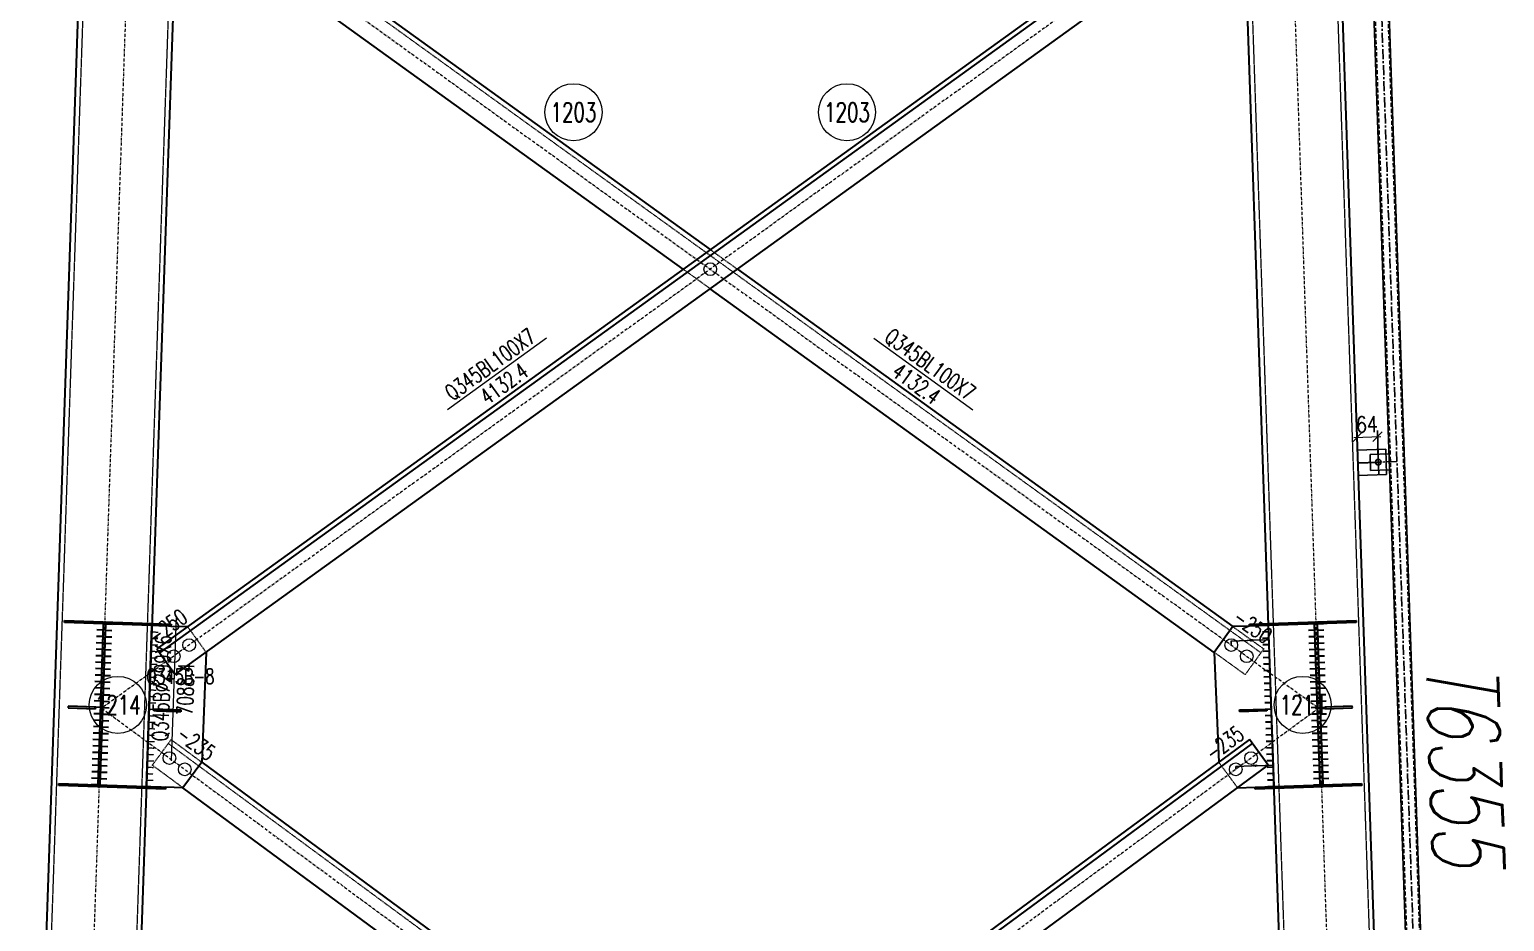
# Model space of a CAD drawing. Extents: x 200306 to 244369, y -126880 to -87343.
# Drawn here: x 227544 to 232195, y -95034 to -92222 of the extents above; entities that cross this region are included whole.
import ezdxf
from ezdxf.enums import TextEntityAlignment as Align

# ---------------------------------------------------------------- set-up
doc = ezdxf.new("R2010")
doc.units = 0
doc.header["$MEASUREMENT"] = 0
for name, pattern in [('CENTER', [50.8, 31.75, -6.35, 6.35, -6.35]), ('Dash', [2.75, 2, -0.75]), ('DashDot', [15.6, 9, -3, 0.6, -3]), ('DASHED', [19.05, 12.7, -6.35])]:
    doc.linetypes.add(name, pattern=pattern)
doc.layers.get('0').update_dxf_attribs({"linetype": 'CONTINUOUS', "lineweight": 25})
doc.layers.get('Defpoints').update_dxf_attribs({"linetype": 'CONTINUOUS'})
doc.styles.add('DimFont', font='simplex.shx', dxfattribs={"width": 0.8, "bigfont": 'gbhzfs.shx'})
doc.styles.add('HZ', font='txt.shx', dxfattribs={"width": 0.7, "oblique": 12, "bigfont": 'hztxt.shx'})
doc.styles.get("Standard").update_dxf_attribs({"font": 'simplex.shx', "width": 0.7, "height": 3, "bigfont": 'gbhzfs.shx'})
doc.dimstyles.new('DHDxfDimStyleOpen30', dxfattribs={"dimtxt": 2.5, "dimasz": 2.5, "dimexe": 1.25, "dimexo": 0.625, "dimtad": 2, "dimtxsty": 'DimFont', "dimblk": 'OPEN30', "dimblk1": 'OPEN30', "dimblk2": 'OPEN30', "dimcen": 2.5, "dimadec": 0, "dimazin": 0, "dimtfac": 1, "dimtmove": 0, "dimatfit": 3, "dimldrblk": 'OPEN30', "dimfxl": 0, "dimarcsym": 0})
doc.dimstyles.new('ISO-25$0', dxfattribs={"dimtxt": 2, "dimasz": 1.5, "dimexe": 1.25, "dimexo": 0.625, "dimtad": 1, "dimdsep": 46, "dimtxsty": 'Standard', "dimcen": 2.5, "dimclrd": 150, "dimclre": 2, "dimclrt": 6, "dimadec": 0, "dimazin": 0, "dimtfac": 1, "dimtmove": 0, "dimatfit": 0, "dimfxl": 0, "dimarcsym": 0})

# ---------------------------------------------------------------- blocks, each defined once
blk = doc.blocks.new('T6355 [365-1875-1875-1875-365]')
at = {"color": 4, "linetype": 'DASHED'}
for p, q in [((0, 0), (0, -6365)), ((41, -6365), (41, 0))]:
    blk.add_line(p, q, dxfattribs=at)
at = {"color": 1, "linetype": 'CENTER'}
for p, q in [((20.5, -6360), (20.5, -5)), ((20.5, -2245), (-38.5, -2245))]:
    blk.add_line(p, q, dxfattribs=at)
at = {"color": 4}
for p, q in [((-3.5, -2220), (-63.5, -2220)), ((-63.5, -2220), (-63.5, -2270)), ((-3.5, -2270), (-63.5, -2270))]:
    blk.add_line(p, q, dxfattribs=at)
blk.add_lwpolyline([(44.5, -6360), (44.5, -5), (-3.5, -5), (-3.5, -6360)], close=True, dxfattribs=at)
blk.add_circle((-38.5, -2245), 8.75, dxfattribs=at)
at = {"color": 2, "style": 'HZ', "oblique": 12, "width": 0.7}
blk.add_text('T6355', height=225, rotation=270, dxfattribs=at).set_placement((90.3, -2879.4))
blk = doc.blocks.new('*D154')
at = {"color": 150, "linetype": 'Continuous', "lineweight": -2}
for p, q in [((231347.5, -94545.1), (231399.7, -94543.4)), ((231465.6, -94541.1), (231413.5, -94542.9))]:
    blk.add_line(p, q, dxfattribs=at)
at = {"color": 2, "linetype": 'Continuous', "lineweight": -2}
for p, q in [((231466.1, -94550.2), (231465.8, -94540.9)), ((231347.6, -94554.3), (231347.3, -94545))]:
    blk.add_line(p, q, dxfattribs=at)
at = {"color": 150, "linetype": 'Continuous'}
for points in [[(231465.6, -94541.1), (231465.6, -94541.1), (231465.8, -94541.1)], [(231347.5, -94545.1), (231347.5, -94545.2), (231347.3, -94545.1)]]:
    blk.add_solid(points, dxfattribs=at)
at = {"layer": 'Defpoints', "color": 0, "linetype": 'Continuous'}
for p in [(231465.8, -94541.1), (231347.6, -94554.4), (231466.1, -94550.3)]:
    blk.add_point(p, dxfattribs=at)
at = {"color": 6, "linetype": 'Continuous', "insert": (231406.6, -94543.1), "char_height": 3, "attachment_point": 5}
blk.add_mtext('\\A1;118.5687', dxfattribs=at)
blk = doc.blocks.new('*D155')
at = {"color": 2, "linetype": 'Continuous', "lineweight": -2}
for p, q in [((231333.5, -94162.5), (231333.1, -94149.6)), ((231452.7, -94158.4), (231452.2, -94145.5))]:
    blk.add_line(p, q, dxfattribs=at)
at = {"color": 150, "linetype": 'Continuous', "lineweight": -2}
for p, q in [((231333.3, -94149.8), (231385.8, -94148)), ((231452.1, -94145.7), (231399.6, -94147.5))]:
    blk.add_line(p, q, dxfattribs=at)
at = {"color": 150, "linetype": 'Continuous'}
for points in [[(231333.3, -94149.7), (231333.3, -94149.8), (231333.1, -94149.8)], [(231452.1, -94145.7), (231452.1, -94145.7), (231452.3, -94145.7)]]:
    blk.add_solid(points, dxfattribs=at)
at = {"layer": 'Defpoints', "color": 0, "linetype": 'Continuous'}
for p in [(231333.5, -94162.6), (231452.3, -94145.7), (231452.7, -94158.5)]:
    blk.add_point(p, dxfattribs=at)
at = {"color": 6, "linetype": 'Continuous', "insert": (231392.7, -94147.7), "char_height": 3, "attachment_point": 5}
blk.add_mtext('\\A1;119.2505', dxfattribs=at)
blk = doc.blocks.new('_OBLIQUE')
at = {"color": 0, "linetype": 'ByBlock', "lineweight": -2}
blk.add_line((-0.5, -0.5), (0.5, 0.5), dxfattribs=at)
blk = doc.blocks.new('*D157')
at = {"color": 0, "linetype": 'Continuous', "lineweight": 0}
blk.add_line((231720, -93507.8), (231804.4, -93505.4), dxfattribs=at)
at = {"color": 0, "linetype": 'Continuous', "lineweight": -2}
for p, q in [((231731.7, -93567.9), (231729.4, -93487.5)), ((231796.2, -93566), (231793.9, -93485.7))]:
    blk.add_line(p, q, dxfattribs=at)
at = {"layer": 'Defpoints', "color": 0, "linetype": 'Continuous'}
for p in [(231794.4, -93505.7), (231732.3, -93587.8), (231796.8, -93586)]:
    blk.add_point(p, dxfattribs=at)
at = {"color": 0, "linetype": 'Continuous', "lineweight": 0, "xscale": 30, "yscale": 30, "zscale": 30}
for p, rotation in [((231730, -93507.5), 181.6596278034446), ((231794.4, -93505.7), 1.659627803444577)]:
    blk.add_blockref('_OBLIQUE', p, dxfattribs=dict(at, rotation=rotation))
at = {"color": 6, "linetype": 'Continuous', "insert": (231761, -93466.6), "char_height": 50, "attachment_point": 5, "rotation": 1.6596, "style": 'DimFont'}
blk.add_mtext('64', dxfattribs=at)
blk = doc.blocks.new('_OPEN30')
at = {"color": 0, "linetype": 'ByBlock', "lineweight": -2}
for p, q in [((-1, 0.27), (0, 0)), ((0, 0), (-1, -0.27)), ((0, 0), (-1, 0))]:
    blk.add_line(p, q, dxfattribs=at)
blk = doc.blocks.new('M20X45S')
at = {"color": 3, "linetype": 'Continuous', "lineweight": 13}
blk.add_circle((0, 0), 1, dxfattribs=at)

msp = doc.modelspace()

# ---------------------------------------------------------------- linework, layer by layer
at = {"color": 1, "linetype": 'Dash', "lineweight": 20}
for p, q in [((227801.90674, -89564.78912), (227558.96476, -96648.97953)), ((231579.3257, -89564.78912), (231822.26769, -96648.97953)), ((228070.7487, -89574.00867), (227827.80672, -96658.19907)), ((231310.48374, -89574.00867), (231553.42572, -96658.19907)), ((228075.69175, -91769.04564), (231426.97823, -94186.86863)), ((229690.61622, -92915.65458), (229776.07391, -92977.30899)), ((229690.61622, -93038.96339), (229605.15853, -92977.30899)), ((227929.82657, -94120.95658), (227949.81482, -94121.64204)), ((227930.52316, -94100.64398), (227990.26542, -94102.69275)), ((227930.52316, -94100.64398), (227950.51141, -94101.32945)), ((228042.7942, -94104.49415), (228101.30268, -94185.59136)), ((231338.43825, -94104.49415), (231435.7545, -94174.70405)), ((231450.70928, -94100.64398), (231390.96703, -94102.69275)), ((227928.43339, -94161.58177), (227948.42164, -94162.26724)), ((227929.12998, -94141.26917), (227949.11823, -94141.95464)), ((227927.0402, -94202.20697), (227947.02845, -94202.89244)), ((227927.73679, -94181.89437), (227947.72504, -94182.57984)), ((231377.24602, -94255.80125), (231279.92976, -94185.59136)), ((231435.7545, -94174.70405), (231377.24602, -94255.80125)), ((227924.95043, -94263.14476), (227944.93868, -94263.83023)), ((227925.64702, -94242.83217), (227945.63527, -94243.51763)), ((227926.34361, -94222.51957), (227946.33186, -94223.20504)), ((227923.55725, -94303.76996), (227943.5455, -94304.45543)), ((227924.25384, -94283.45736), (227944.24209, -94284.14283)), ((227922.16407, -94344.39516), (227942.15232, -94345.08063)), ((227922.86066, -94324.08256), (227942.84891, -94324.76803)), ((227920.77089, -94385.02035), (227940.75914, -94385.70582)), ((227921.46748, -94364.70776), (227941.45573, -94365.39322)), ((227936.44146, -94364.16205), (227936.23582, -94370.15852)), ((227936.23582, -94370.15852), (228021.20732, -94373.0725)), ((228021.41296, -94367.07602), (227936.44146, -94364.16205)), ((228021.20732, -94373.0725), (228021.41296, -94367.07602)), ((231359.81948, -94367.07602), (231444.79099, -94364.16205)), ((231360.02512, -94373.0725), (231359.81948, -94367.07602)), ((231444.99663, -94370.15852), (231360.02512, -94373.0725)), ((231444.79099, -94364.16205), (231444.99663, -94370.15852)), ((227918.68111, -94445.95815), (227938.66936, -94446.64362)), ((227919.3777, -94425.64555), (227939.36595, -94426.33102)), ((227920.07429, -94405.33295), (227940.06254, -94406.01842)), ((227917.28793, -94486.58335), (227937.27618, -94487.26881)), ((227917.98452, -94466.27075), (227937.97277, -94466.95621)), ((227931.48789, -94541.20213), (227990.82016, -94460.70565)), ((227981.92032, -94472.78012), (231528.27858, -97086.72649)), ((227990.82016, -94460.70565), (228087.41735, -94531.90542)), ((227915.89475, -94527.20854), (227935.883, -94527.89401)), ((227916.59134, -94506.89594), (227936.57959, -94507.58141)), ((228028.08508, -94612.40189), (227931.48789, -94541.20213)), ((231293.8151, -94531.90542), (231353.14736, -94612.40189)), ((227913.80498, -94588.14634), (227933.79323, -94588.8318)), ((227914.50157, -94567.83374), (227934.48982, -94568.51921)), ((227915.19816, -94547.52114), (227935.18641, -94548.20661)), ((227972.85064, -94610.50771), (227913.10838, -94608.45893)), ((227913.10838, -94608.45893), (227933.09663, -94609.1444)), ((231408.3818, -94610.50771), (231468.12406, -94608.45893))]:
    msp.add_line(p, q, dxfattribs=at)
at = {"color": 2, "linetype": 'DashDot', "lineweight": 15}
for p, q in [((227936.32772, -89569.39889), (227672.47897, -97263.23092)), ((231444.90472, -89569.39889), (231708.75348, -97263.23092)), ((231516.5971, -91659.93473), (227771.98916, -94361.52386)), ((227864.63534, -91659.93473), (231609.24328, -94361.52386)), ((231609.24513, -94361.52307), (227672.47897, -97263.23092)), ((227771.98731, -94361.52307), (231708.75348, -97263.23092))]:
    msp.add_line(p, q, dxfattribs=at)
at = {"color": 7, "linetype": 'Continuous', "lineweight": 30}
for p, q in [((231305.54069, -91769.04564), (227954.25421, -94186.86863)), ((227776.24104, -94115.68958), (227756.2528, -94115.00412)), ((227776.93763, -94095.37699), (227756.94939, -94094.69152)), ((227784.23633, -94115.96377), (227804.22457, -94116.64924)), ((227784.93292, -94095.65117), (227804.92116, -94096.33664)), ((231450.70928, -94100.64398), (231430.72103, -94101.32945)), ((231451.40587, -94120.95658), (231431.41762, -94121.64204)), ((231596.29952, -94095.65117), (231576.31128, -94096.33664)), ((231596.99611, -94115.96377), (231577.00787, -94116.64924)), ((231604.29481, -94095.37699), (231624.28305, -94094.69152)), ((231604.9914, -94115.68958), (231624.97964, -94115.00412)), ((227774.84785, -94156.31478), (227754.85962, -94155.62931)), ((227775.54445, -94136.00218), (227755.55621, -94135.31672)), ((227782.84315, -94156.58897), (227802.83139, -94157.27444)), ((227783.53974, -94136.27637), (227803.52798, -94136.96184)), ((231452.10246, -94141.26917), (231432.11421, -94141.95464)), ((231452.79906, -94161.58177), (231432.81081, -94162.26724)), ((231597.6927, -94136.27637), (231577.70447, -94136.96184)), ((231598.38929, -94156.58897), (231578.40106, -94157.27444)), ((231605.688, -94136.00218), (231625.67623, -94135.31672)), ((231606.38459, -94156.31478), (231626.37282, -94155.62931)), ((227772.75808, -94217.25258), (227752.76985, -94216.56711)), ((227773.45467, -94196.93998), (227753.46644, -94196.25451)), ((227774.15126, -94176.62738), (227754.16303, -94175.94191)), ((227780.75338, -94217.52676), (227800.74161, -94218.21223)), ((227781.44997, -94197.21416), (227801.4382, -94197.89963)), ((227782.14656, -94176.90157), (227802.13479, -94177.58703)), ((231453.49565, -94181.89437), (231433.5074, -94182.57984)), ((231454.19224, -94202.20697), (231434.20399, -94202.89244)), ((231599.08588, -94176.90157), (231579.09765, -94177.58703)), ((231599.78247, -94197.21416), (231579.79424, -94197.89963)), ((231600.47907, -94217.52676), (231580.49083, -94218.21223)), ((231607.08118, -94176.62738), (231627.06941, -94175.94191)), ((231607.77777, -94196.93998), (231627.766, -94196.25451)), ((231608.47436, -94217.25258), (231628.4626, -94216.56711)), ((227771.3649, -94257.87777), (227751.37666, -94257.19231)), ((227772.06149, -94237.56517), (227752.07325, -94236.87971)), ((227779.36019, -94258.15196), (227799.34843, -94258.83743)), ((227780.05679, -94237.83936), (227800.04502, -94238.52483)), ((231454.88883, -94222.51957), (231434.90058, -94223.20504)), ((231455.58542, -94242.83217), (231435.59717, -94243.51763)), ((231456.28201, -94263.14476), (231436.29376, -94263.83023)), ((231601.17566, -94237.83936), (231581.18742, -94238.52483)), ((231601.87225, -94258.15196), (231581.88401, -94258.83743)), ((231609.17095, -94237.56517), (231629.15919, -94236.87971)), ((231609.86754, -94257.87777), (231629.85578, -94257.19231)), ((227769.97172, -94298.50297), (227749.98348, -94297.8175)), ((227770.66831, -94278.19037), (227750.68007, -94277.5049)), ((227777.96701, -94298.77716), (227797.95525, -94299.46262)), ((227778.6636, -94278.46456), (227798.65184, -94279.15003)), ((231456.9786, -94283.45736), (231436.99035, -94284.14283)), ((231457.67519, -94303.76996), (231437.68694, -94304.45543)), ((231602.56884, -94278.46456), (231582.5806, -94279.15003)), ((231603.26543, -94298.77716), (231583.27719, -94299.46262)), ((231610.56413, -94278.19037), (231630.55237, -94277.5049)), ((231611.26072, -94298.50297), (231631.24896, -94297.8175)), ((227767.88195, -94359.44076), (227747.89371, -94358.7553)), ((227768.57854, -94339.12817), (227748.5903, -94338.4427)), ((227769.27513, -94318.81557), (227749.28689, -94318.1301)), ((227776.57383, -94339.40235), (227796.56207, -94340.08782)), ((227777.27042, -94319.08975), (227797.25866, -94319.77522)), ((231458.37178, -94324.08256), (231438.38353, -94324.76803)), ((231459.06837, -94344.39516), (231439.08012, -94345.08063)), ((231603.96202, -94319.08975), (231583.97378, -94319.77522)), ((231604.65861, -94339.40235), (231584.67037, -94340.08782)), ((231611.95731, -94318.81557), (231631.94555, -94318.1301)), ((231612.65391, -94339.12817), (231632.64214, -94338.4427)), ((231613.3505, -94359.44076), (231633.33873, -94358.7553)), ((227766.48876, -94400.06596), (227746.50053, -94399.38049)), ((227767.18535, -94379.75336), (227747.19712, -94379.06789)), ((227774.48406, -94400.34015), (227794.47229, -94401.02561)), ((227775.18065, -94380.02755), (227795.16888, -94380.71302)), ((227775.87724, -94359.71495), (227795.86548, -94360.40042)), ((231459.76497, -94364.70776), (231439.77672, -94365.39322)), ((231460.46156, -94385.02035), (231440.47331, -94385.70582)), ((231605.3552, -94359.71495), (231585.36697, -94360.40042)), ((231606.05179, -94380.02755), (231586.06356, -94380.71302)), ((231606.74838, -94400.34015), (231586.76015, -94401.02561)), ((231614.04709, -94379.75336), (231634.03532, -94379.06789)), ((231614.74368, -94400.06596), (231634.73191, -94399.38049)), ((227765.09558, -94440.69116), (227745.10735, -94440.00569)), ((227765.79217, -94420.37856), (227745.80394, -94419.69309)), ((227773.09088, -94440.96534), (227793.07911, -94441.65081)), ((227773.78747, -94420.65275), (227793.7757, -94421.33821)), ((231461.15815, -94405.33295), (231441.1699, -94406.01842)), ((231461.85474, -94425.64555), (231441.86649, -94426.33102)), ((231462.55133, -94445.95815), (231442.56308, -94446.64362)), ((231607.44497, -94420.65275), (231587.45674, -94421.33821)), ((231608.14157, -94440.96534), (231588.15333, -94441.65081)), ((231615.44027, -94420.37856), (231635.42851, -94419.69309)), ((231616.13686, -94440.69116), (231636.1251, -94440.00569)), ((227763.7024, -94481.31635), (227743.71416, -94480.63089)), ((227764.39899, -94461.00376), (227744.41075, -94460.31829)), ((227771.69769, -94481.59054), (227791.68593, -94482.27601)), ((227772.39428, -94461.27794), (227792.38252, -94461.96341)), ((231399.31213, -94472.78012), (227852.95386, -97086.72649)), ((231463.24792, -94466.27075), (231443.25967, -94466.95621)), ((231463.94451, -94486.58335), (231443.95626, -94487.26881)), ((231608.83816, -94461.27794), (231588.84992, -94461.96341)), ((231609.53475, -94481.59054), (231589.54651, -94482.27601)), ((231616.83345, -94461.00376), (231636.82169, -94460.31829)), ((231617.53004, -94481.31635), (231637.51828, -94480.63089)), ((227761.61263, -94542.25415), (227741.62439, -94541.56868)), ((227762.30922, -94521.94155), (227742.32098, -94521.25608)), ((227763.00581, -94501.62895), (227743.01757, -94500.94348)), ((227769.60792, -94542.52834), (227789.59616, -94543.2138)), ((227770.30451, -94522.21574), (227790.29275, -94522.9012)), ((227771.0011, -94501.90314), (227790.98934, -94502.58861)), ((231464.6411, -94506.89594), (231444.65285, -94507.58141)), ((231465.33769, -94527.20854), (231445.34944, -94527.89401)), ((231610.23134, -94501.90314), (231590.2431, -94502.58861)), ((231610.92793, -94522.21574), (231590.93969, -94522.9012)), ((231611.62452, -94542.52834), (231591.63628, -94543.2138)), ((231618.22663, -94501.62895), (231638.21487, -94500.94348)), ((231618.92322, -94521.94155), (231638.91146, -94521.25608)), ((231619.61981, -94542.25415), (231639.60805, -94541.56868)), ((227760.21944, -94582.87934), (227740.23121, -94582.19388)), ((227760.91604, -94562.56675), (227740.9278, -94561.88128)), ((227768.21474, -94583.15353), (227788.20298, -94583.839)), ((227768.91133, -94562.84093), (227788.89957, -94563.5264)), ((231466.03428, -94547.52114), (231446.04603, -94548.20661)), ((231466.73087, -94567.83374), (231446.74262, -94568.51921)), ((231467.42747, -94588.14634), (231447.43922, -94588.8318)), ((231612.32111, -94562.84093), (231592.33288, -94563.5264)), ((231613.0177, -94583.15353), (231593.02947, -94583.839)), ((231620.31641, -94562.56675), (231640.30464, -94561.88128)), ((231621.013, -94582.87934), (231641.00123, -94582.19388)), ((227759.52285, -94603.19194), (227739.53462, -94602.50648)), ((227767.51815, -94603.46613), (227787.50638, -94604.1516)), ((231468.12406, -94608.45893), (231448.13581, -94609.1444)), ((231613.71429, -94603.46613), (231593.72606, -94604.1516)), ((231621.70959, -94603.19194), (231641.69782, -94602.50648))]:
    msp.add_line(p, q, dxfattribs=at)
at = {"color": 7, "linetype": 'Continuous', "lineweight": 13}
for p, q in [((229174.8042, -93195.31131), (228862.57994, -93420.56898)), ((230206.42824, -93195.31131), (230518.6525, -93420.56898)), ((228006.5317, -94072.52053), (227990.93731, -94527.25322))]:
    msp.add_line(p, q, dxfattribs=at)
at = {"color": 3, "linetype": 'Continuous'}
for p, q in [((231798.13828, -93625.95381), (231795.39641, -93546.00081)), ((231823.12359, -93625.09698), (231820.38172, -93545.14398))]:
    msp.add_line(p, q, dxfattribs=at)
at = {"color": 7, "linetype": 'Continuous', "lineweight": 30}
for points in [[(227544.3163, -96638.4713), (227786.57282, -89574.26915)], [(228085.39715, -89584.51689), (227843.14064, -96648.71905)], [(231538.0918, -96648.71905), (231295.83529, -89584.51689)], [(231594.65962, -89574.26915), (231836.91614, -96638.4713)], [(231296.76442, -91756.88106), (227945.47794, -94174.70405)], [(228003.98643, -94255.80125), (231355.27291, -91837.97827)], [(228181.78516, -91827.0916), (229690.61622, -92915.65458)], [(229605.15853, -92977.30899), (228123.27667, -91908.1888)], [(229776.07391, -92977.30899), (231338.43825, -94104.49415)], [(231279.92976, -94185.59136), (229690.61622, -93038.96339)], [(231732.29936, -93587.84521), (231796.7556, -93585.63478)], [(227654.25989, -94091.16993), (227654.46553, -94085.17346)], [(227990.26542, -94102.69275), (227654.25989, -94091.16993)], [(227654.46553, -94085.17346), (227990.47106, -94096.69628)], [(227776.93763, -94095.37699), (227759.52285, -94603.19194)], [(227767.51815, -94603.46613), (227784.93292, -94095.65117)], [(227784.93292, -94095.65117), (227776.93763, -94095.37699)], [(227913.10838, -94608.45893), (227930.52316, -94100.64398)], [(227990.47106, -94096.69628), (227990.26542, -94102.69275)], [(227990.26542, -94102.69275), (228042.7942, -94104.49415)], [(231338.43825, -94104.49415), (231279.92976, -94185.59136)], [(231390.96703, -94102.69275), (231338.43825, -94104.49415)], [(231390.76139, -94096.69628), (231726.76691, -94085.17346)], [(231390.96703, -94102.69275), (231390.76139, -94096.69628)], [(231726.97255, -94091.16993), (231390.96703, -94102.69275)], [(231468.12406, -94608.45893), (231450.70928, -94100.64398)], [(231596.29952, -94095.65117), (231604.29481, -94095.37699)], [(231613.71429, -94603.46613), (231596.29952, -94095.65117)], [(231604.29481, -94095.37699), (231621.70959, -94603.19194)], [(231726.76691, -94085.17346), (231726.97255, -94091.16993)], [(227945.47794, -94174.70405), (228003.98643, -94255.80125)], [(228101.30268, -94185.59136), (228087.41735, -94531.90542)], [(231279.92976, -94185.59136), (231293.8151, -94531.90542)], [(227666.31706, -94354.89853), (227666.11142, -94360.895)], [(227752.97283, -94357.87026), (227666.31706, -94354.89853)], [(227752.76719, -94363.86673), (227752.97283, -94357.87026)], [(231714.91539, -94354.89853), (231628.25961, -94357.87026)], [(231628.25961, -94357.87026), (231628.46526, -94363.86673)], [(231715.12103, -94360.895), (231714.91539, -94354.89853)], [(227666.11142, -94360.895), (227752.76719, -94363.86673)], [(227936.23582, -94370.15852), (227936.44146, -94364.16205)], [(228021.20732, -94373.0725), (227936.23582, -94370.15852)], [(227936.44146, -94364.16205), (228021.41296, -94367.07602)], [(228021.41296, -94367.07602), (228021.20732, -94373.0725)], [(231359.81948, -94367.07602), (231444.79099, -94364.16205)], [(231360.02512, -94373.0725), (231359.81948, -94367.07602)], [(231444.99663, -94370.15852), (231360.02512, -94373.0725)], [(231444.79099, -94364.16205), (231444.99663, -94370.15852)], [(231628.46526, -94363.86673), (231715.12103, -94360.895)], [(231390.41229, -94460.70565), (227844.05402, -97074.65202)], [(231449.74455, -94541.20213), (231390.41229, -94460.70565)], [(227903.38628, -97155.1485), (231449.74455, -94541.20213)], [(228087.41735, -94531.90542), (228028.08508, -94612.40189)], [(228087.41735, -94531.90542), (229690.61622, -95713.58972)], [(227636.63948, -94604.98136), (227636.84512, -94598.98489)], [(227972.645, -94616.50418), (227636.63948, -94604.98136)], [(227636.84512, -94598.98489), (227972.85064, -94610.50771)], [(227759.52285, -94603.19194), (227767.51815, -94603.46613)], [(227972.85064, -94610.50771), (227972.645, -94616.50418)], [(228028.08508, -94612.40189), (227972.85064, -94610.50771)], [(229606.34504, -95775.70424), (228028.08508, -94612.40189)], [(231353.14736, -94612.40189), (231408.3818, -94610.50771)], [(231408.3818, -94610.50771), (231744.38732, -94598.98489)], [(231408.58744, -94616.50418), (231408.3818, -94610.50771)], [(231744.59296, -94604.98136), (231408.58744, -94616.50418)], [(231621.70959, -94603.19194), (231613.71429, -94603.46613)], [(231744.38732, -94598.98489), (231744.59296, -94604.98136)]]:
    msp.add_lwpolyline(points, dxfattribs=at)
at = {"color": 3, "linetype": 'Continuous'}
for points in [[(231730.92843, -93547.86871), (231820.36998, -93544.80145)], [(231733.6703, -93627.82171), (231823.11185, -93624.75445)]]:
    msp.add_lwpolyline(points, dxfattribs=at)
at = {"color": 7, "linetype": 'Continuous', "lineweight": 13}
for centre in [(229259.48691, -92482.53582), (230121.74553, -92482.53582), (227822.87393, -94351.15839), (231558.35851, -94351.15839)]:
    msp.add_circle(centre, 90, dxfattribs=at)

# ---------------------------------------------------------------- block references
at = {"rotation": 1.96410551869218}
msp.add_blockref('T6355 [365-1875-1875-1875-365]', (231758.30096, -91340.97674), dxfattribs=at)
at = {"color": 3, "linetype": 'Continuous', "lineweight": 13, "xscale": 20, "yscale": 20, "zscale": 20}
for p in [(229690.61757, -92977.30996), (228047.71928, -94162.5953), (231333.51317, -94162.5953), (227999.06095, -94197.70039), (231382.17149, -94197.70039), (227985.30442, -94518.75464), (228033.60228, -94554.35398), (231347.63016, -94554.35398), (231395.92802, -94518.75464)]:
    msp.add_blockref('M20X45S', p, dxfattribs=at)

# ---------------------------------------------------------------- texts
at = {"color": 7, "linetype": 'Continuous', "lineweight": 13, "width": 0.7}
for s, p in [('1203', (229259.48691, -92482.53582)), ('1203', (230121.74553, -92482.53582)), ('1214', (227822.87393, -94351.15839)), ('1214', (231558.35851, -94351.15839))]:
    msp.add_text(s, height=60, dxfattribs=at).set_placement(p, align=Align.MIDDLE_CENTER)
for s, rotation, p in [('Q345BL100X7', 35.8089844, (228996.75139, -93277.52869)), ('Q345BL100X7', 324.1910156, (230384.48105, -93277.52869)), ('4132.4', 35.8089844, (229040.63275, -93338.3516)), ('4132.4', 324.1910156, (230340.59969, -93338.3516)), ('-250', 35.8089844, (227980.3053, -94103.33665)), ('-250', 324.1910156, (231400.92714, -94103.33665)), ('Q345B%%C299X6', 88.03589448, (227961.25653, -94298.60162)), ('7088.4', 88.03589448, (228036.21247, -94301.17213)), ('-235', 323.60685056, (228069.41729, -94472.05206)), ('-235', 36.39314944, (231311.81516, -94472.05206))]:
    msp.add_text(s, height=50, rotation=rotation, dxfattribs=at).set_placement(p, align=Align.MIDDLE_CENTER)
msp.add_text('Q345B-8', height=48, dxfattribs=at).set_placement((227912.87393, -94261.15839), align=Align.MIDDLE_LEFT)

# ---------------------------------------------------------------- dimensions: what is measured, and where the dimension line sits
at = {"color": 3, "linetype": 'Continuous'}
dim = msp.add_linear_dim(base=(231794.44051, -93505.66995), p1=(231732.29936, -93587.84521), p2=(231796.76735, -93585.97731), angle=1.6596278, dimstyle='DHDxfDimStyleOpen30', override={"dimtxt": 50, "dimasz": 30, "dimexe": 20, "dimexo": 20, "dimgap": 15, "dimdec": 0, "dimblk1": 'OBLIQUE', "dimblk2": 'OBLIQUE', "dimsah": 1, "dimdle": 10, "dimclrt": 6, "dimlwd": 0}, dxfattribs=at)
dim.commit()
dim.dimension.update_dxf_attribs({"geometry": '*D157', "text_midpoint": (231762.20652, -93506.6039), "dimtype": 161})
for p1, p2, distance, picture, middle in [((231333.51317, -94162.5953), (231452.69365, -94158.50818), 12.83111, '*D155', (231392.66364, -94147.72816)), ((231347.63016, -94554.35398), (231466.12925, -94550.29023), 9.21322, '*D154', (231406.56393, -94543.1143))]:
    dim = msp.add_aligned_dim(p1=p1, p2=p2, distance=distance, dimstyle='ISO-25$0', override={"dimtxt": 0.18, "dimasz": 0.18, "dimexe": 0.18, "dimexo": 0.0625, "dimgap": 0.09, "dimtad": 0, "dimtih": 1, "dimtoh": 1, "dimdec": 4, "dimzin": 0, "dimcen": 0.09, "dimtdec": 4, "dimtofl": 0, "dimtolj": 1, "dimtzin": 0}, dxfattribs=at)
    dim.commit()
    dim.dimension.update_dxf_attribs({"geometry": picture, "text_midpoint": middle})

doc.saveas('drawing.dxf')
